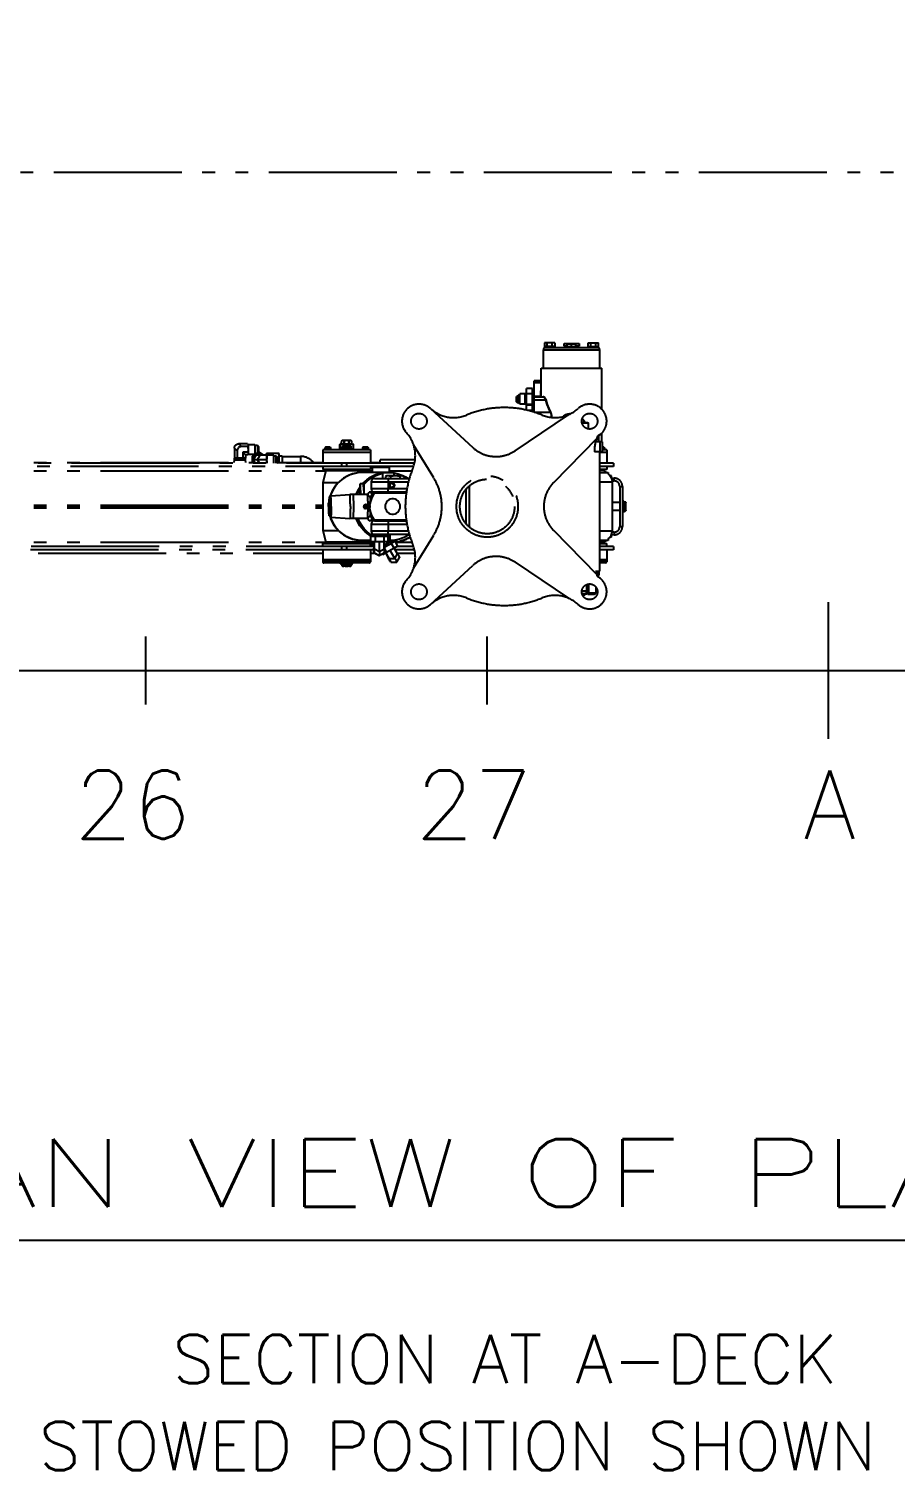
# Model space of a CAD drawing. Extents: x -1361 to 25435, y 363 to 30236.
# Drawn here: x 10763 to 12032, y 16042 to 18155 of the extents above; entities that cross this region are included whole.
import ezdxf
from ezdxf.enums import TextEntityAlignment as Align
from ezdxf.xclip import XClip

# ---------------------------------------------------------------- set-up
doc = ezdxf.new("R2010")
doc.units = 0
doc.header["$LTSCALE"] = 150
doc.header["$XCLIPFRAME"] = 0
doc.linetypes.add('CENTER', pattern=[3, 2.5, -0.25, 0, -0.25])
doc.linetypes.add('PHANTOM', pattern=[2.1, 1.25, -0.2, 0.125, -0.2, 0.125, -0.2])
doc.layers.get('0').update_dxf_attribs({"linetype": 'CONTINUOUS'})
for name, color, linetype in [('S0CO1', 1, 'CONTINUOUS'), ('S0PH1', 1, 'PHANTOM'), ('S0PH5', 4, 'PHANTOM'), ('S0TX2', 2, 'CONTINUOUS'), ('S0TX3', 3, 'CONTINUOUS')]:
    doc.layers.add(name, color=color, linetype=linetype)
doc.styles.add('18', font='romans', dxfattribs={"height": 180})
doc.styles.add('ROMANS', font='romans.shx', dxfattribs={"height": 50})

# ---------------------------------------------------------------- blocks, each defined once
blk = doc.blocks.new('hiab2')
at = {"color": 0, "linetype": 'ByBlock'}
for p, q in [((83.5, 233), (163.5, 233)), ((84, 239.9), (84, 233)), ((99, 239.9), (84, 239.9)), ((99, 234.6), (84, 234.6)), ((87.8, 234.6), (87.8, 239.9)), ((95.3, 234.6), (95.3, 239.9)), ((99, 239.9), (99, 233)), ((112.5, 235.2), (112.5, 239)), ((112.5, 239), (134.5, 239)), ((117, 235.2), (112.5, 235.2)), ((115, 235.2), (115, 233)), ((116, 233), (116, 234.6)), ((116, 234.6), (131, 234.6)), ((117, 234.6), (117, 238.3)), ((117, 238.3), (130, 238.3)), ((118, 238.3), (118, 239)), ((123.5, 234.6), (123.5, 238.3)), ((129, 238.3), (129, 239)), ((130, 234.6), (130, 238.3)), ((134.5, 235.2), (130, 235.2)), ((131, 233), (131, 234.6)), ((132, 235.2), (132, 233)), ((134.5, 239), (134.5, 235.2)), ((148, 233), (148, 239.9)), ((148, 239.9), (163, 239.9)), ((148, 234.6), (163, 234.6)), ((151.8, 234.6), (151.8, 239.9)), ((159.3, 234.6), (159.3, 239.9)), ((163, 233), (163, 239.9)), ((82.2, 202.5), (82.2, 229.7)), ((82.2, 229.7), (164.7, 229.7)), ((164.7, 202.5), (164.7, 229.7)), ((79, 162), (79, 202.5)), ((79, 202.5), (168, 202.5)), ((168, 142.2), (168, 202.5)), ((57.5, 141.1), (57.5, 173)), ((66.5, 173), (57.5, 173)), ((66.5, 138.7), (66.5, 173)), ((68.5, 170.9), (66.5, 170.9)), ((68.5, 138), (68.5, 184.4)), ((79, 184.4), (68.5, 184.4)), ((79, 181.4), (68.5, 181.4)), ((45.7, 163.4), (43, 161.4)), ((43, 153.4), (43, 161.4)), ((45.7, 151.4), (43, 153.4)), ((45.7, 151.4), (45.7, 163.4)), ((47.7, 163.4), (45.7, 163.4)), ((47.7, 151.4), (45.7, 151.4)), ((47.7, 149.9), (47.7, 164.9)), ((55.5, 164.9), (47.7, 164.9)), ((55.5, 149.9), (47.7, 149.9)), ((55.5, 149.9), (55.5, 164.9)), ((57.5, 163.4), (55.5, 163.4)), ((57.5, 151.4), (55.5, 151.4)), ((66.5, 165.2), (57.5, 165.2)), ((66.5, 149.6), (57.5, 149.6)), ((66.5, 148.6), (57.5, 148.6)), ((78.4, 161), (68.5, 161)), ((82.2, 160), (68.5, 160)), ((85.9, 155.9), (68.5, 155.9)), ((78.4, 160), (78.4, 161)), ((79, 161.3), (79, 162)), ((79, 160), (79, 161.3)), ((82.1, 160.5), (81.6, 160)), ((-83.1, 143.4), (-20.9, 86.4)), ((40.8, 81.7), (119.1, 134.4)), ((66.5, 140.8), (58.9, 140.8)), ((68.5, 146.4), (66.5, 146.4)), ((92.8, 137.9), (68.9, 137.9)), ((123.5, 136.7), (123.5, 136.7)), ((-119.9, 109.9), (-122.5, 114.2)), ((138.7, 123.7), (143.5, 123.7)), ((138.8, 123), (146.7, 123)), ((148.2, 122), (138.9, 122)), ((148.2, 113.7), (148.2, 122)), ((166.3, 106), (161.6, 102.9)), ((168, 95), (168, 107.9)), ((-370.3, 85.7), (-370.3, 70.9)), ((-366.2, 81.7), (-370.3, 85.7)), ((-360.2, 87.7), (-364.2, 91.8)), ((-351.1, 91.8), (-364.2, 91.8)), ((-351.1, 87.7), (-360.2, 87.7)), ((-351.1, 91.8), (-350.3, 90.7)), ((-350.3, 90.7), (-350.3, 76.7)), ((-350.3, 90.7), (-340.3, 90.7)), ((-340.3, 90.7), (-340.3, 76.7)), ((-340.3, 89.7), (-336.6, 89.7)), ((-336.6, 89.7), (-336.6, 78.2)), ((-336.6, 89.7), (-335.3, 87.9)), ((-335.3, 87.9), (-335.3, 79.4)), ((-237, 87), (-237.7, 85.8)), ((-237.7, 85.8), (-237.7, 83)), ((-229.4, 85.8), (-237.7, 85.8)), ((-230.1, 87), (-237, 87)), ((-230.1, 87), (-229.4, 85.8)), ((-229.4, 85.8), (-229.4, 83)), ((-216, 83), (-216, 91)), ((-196, 91), (-216, 91)), ((-215.5, 91.5), (-215.5, 83)), ((-215.5, 91.5), (-196.5, 91.5)), ((-212.9, 85.3), (-214.9, 84.2)), ((-212.5, 96.6), (-213.5, 95.4)), ((-213.5, 92.7), (-213.5, 95.4)), ((-213.5, 92.7), (-212.5, 91.5)), ((-212, 88.1), (-212.9, 87.1)), ((-212.9, 85.3), (-212.9, 87.1)), ((-199.5, 96.6), (-212.5, 96.6)), ((-200, 88.1), (-212, 88.1)), ((-209.8, 92.7), (-209.8, 95.4)), ((-209.5, 85.3), (-209.5, 87.1)), ((-202.5, 85.3), (-202.5, 87.1)), ((-202.2, 92.7), (-202.2, 95.4)), ((-200, 88.1), (-199.1, 87.1)), ((-199.5, 96.6), (-198.5, 95.4)), ((-198.5, 92.7), (-199.5, 91.5)), ((-199.1, 85.3), (-199.1, 87.1)), ((-199.1, 85.3), (-197.2, 84.2)), ((-198.5, 92.7), (-198.5, 95.4)), ((-196.5, 91.5), (-196.5, 83)), ((-196, 83), (-196, 91)), ((-182, 87), (-182.7, 85.8)), ((-182.7, 85.8), (-182.7, 83)), ((-174.4, 85.8), (-182.7, 85.8)), ((-175.1, 87), (-182, 87)), ((-175.1, 87), (-174.4, 85.8)), ((-174.4, 85.8), (-174.4, 83)), ((-78.2, 41.8), (-107.9, 90.2)), ((160.3, 99.7), (97, 34.9)), ((168.5, 95), (158.8, 95)), ((163.4, 95), (163.4, 104.1)), ((165, 95), (165, 80)), ((168.5, 95), (168.5, 80)), ((170.9, 87), (168.5, 87)), ((171.6, 85.8), (168.5, 85.8)), ((170.9, 87), (171.6, 85.8)), ((171.6, 85.8), (171.6, 83)), ((-1196.7, 64.5), (-341.6, 64.5)), ((-106.5, 63.5), (-1080.3, 63.5)), ((-370.7, 64.5), (-370.2, 67.9)), ((-354.1, 70.9), (-370.3, 70.9)), ((-370.2, 67.9), (-370.2, 70.9)), ((-354.2, 67.9), (-370.2, 67.9)), ((-366.2, 81.7), (-366.2, 70.9)), ((-358.1, 79.6), (-358.1, 70.9)), ((-354.1, 75.6), (-358.1, 79.6)), ((-351.1, 79.6), (-358.1, 79.6)), ((-354.2, 67.9), (-354.2, 70.9)), ((-353.6, 64.5), (-354.2, 67.9)), ((-354.1, 75.6), (-354.1, 70.9)), ((-351.1, 75.6), (-354.1, 75.6)), ((-351.1, 75.6), (-350.3, 76.7)), ((-350.3, 76.7), (-340.3, 76.7)), ((-334.6, 79.4), (-344.1, 73.9)), ((-344.1, 73.9), (-344.1, 64.5)), ((-342.7, 68.4), (-338.7, 75.4)), ((-339.9, 63.5), (-342.7, 68.4)), ((-323.6, 68.4), (-342.7, 68.4)), ((-340.3, 77.7), (-337.5, 77.7)), ((-312.7, 75.4), (-338.7, 75.4)), ((-336.7, 68.4), (-332.6, 75.4)), ((-333.8, 63.5), (-336.7, 68.4)), ((-335.9, 78.6), (-335.3, 79.4)), ((-327.8, 75.4), (-334.6, 79.4)), ((-323.2, 77.9), (-323.2, 77.8)), ((-304.8, 77.9), (-323.2, 77.9)), ((-323.2, 75.4), (-323.2, 77.8)), ((-322.7, 63.5), (-322.7, 75.4)), ((-312.7, 63.5), (-312.7, 75.4)), ((-312.7, 74.4), (-309.1, 74.4)), ((-309.1, 63.5), (-309.1, 74.4)), ((-309.1, 74.4), (-307.7, 72.6)), ((-308.2, 63.5), (-307.7, 64.1)), ((-307.7, 72.6), (-307.7, 64.1)), ((-305.6, 68.4), (-307.7, 68.4)), ((-307.7, 64.5), (-241, 64.5)), ((-304.7, 77.8), (-304.8, 77.9)), ((-304.7, 64.5), (-304.7, 77.8)), ((-300.2, 73.9), (-304.7, 73.9)), ((-300.2, 73.9), (-300.2, 64.5)), ((-300.2, 73.4), (-273.4, 73.4)), ((-273.4, 73.4), (-273.4, 64.5)), ((-241, 83), (-241, 63.5)), ((-171, 83), (-241, 83)), ((-171, 79), (-241, 79)), ((-214.9, 84.2), (-214.9, 83)), ((-197.2, 84.2), (-214.9, 84.2)), ((-213.7, 63.5), (-213.7, 58.5)), ((-206, 63.5), (-206, 58.5)), ((-197.2, 84.2), (-197.2, 83)), ((-171, 83), (-171, 63.5)), ((-171, 64.5), (-156.7, 64.5)), ((-156.7, 63.5), (-156.7, 68.5)), ((-105.8, 68.5), (-156.7, 68.5)), ((168.5, 80), (157, 80)), ((165, -95), (165, 80)), ((175, 79), (165, 79)), ((185.1, 63.5), (165, 63.5)), ((175, 83), (168.5, 83)), ((175, 83), (175, 63.5)), ((185.1, 63.5), (185.1, 58.5)), ((-1196.7, 52.5), (-236.3, 52.5)), ((-108, 58.5), (-1080.3, 58.5)), ((-241, 58.5), (-241, 54)), ((-171, 54), (-241, 54)), ((-236.3, 52.5), (-241, 35)), ((-175.7, 52.5), (-236.3, 52.5)), ((-226, 52.5), (-226, 54)), ((-200.7, 46.5), (-210.6, 41.3)), ((-189.9, 49.4), (-200.7, 46.5)), ((-189.6, 49.5), (-195.9, 48.1)), ((-182.5, 50), (-189.9, 49.4)), ((-186, 52.5), (-186, 54)), ((-145.3, 50), (-182.5, 50)), ((-175.7, 52.5), (-175, 50)), ((-175.7, 52.5), (-168.5, 52.5)), ((-163.6, 46.5), (-173.5, 41.3)), ((-171, 58.5), (-171, 54)), ((-168.5, 57.7), (-168.5, 50)), ((-168.5, 57.7), (-143.5, 57.7)), ((-164.7, 58.5), (-164.7, 57.7)), ((-152.8, 49.4), (-163.6, 46.5)), ((-154.4, 48.8), (-154.3, 48.8)), ((-154.4, 48.8), (-154.4, 48.8)), ((-153.4, 48.8), (-154.4, 48.8)), ((-154.3, 48.8), (-153.6, 49)), ((-153.4, 48.8), (-153.4, 41)), ((-145.6, 50), (-152.8, 49.4)), ((-148.3, 44.3), (-149.2, 43.9)), ((-149.2, 43.9), (-148.8, 44.1)), ((-149.2, 43.9), (-149.2, 41)), ((-147.2, 45), (-148.9, 44.1)), ((-147.2, 58.5), (-147.2, 57.7)), ((-123.4, 45), (-147.2, 45)), ((-143.5, 57.7), (-143.5, 50)), ((-143.5, 52.5), (-110, 52.5)), ((-141.7, 43.9), (-141.7, 41)), ((-136.3, 45), (-136.3, 49.4)), ((-127.8, 43.9), (-127.8, 41)), ((-123.4, 45), (-121.8, 44.1)), ((-121.5, 43.9), (-121.8, 44.1)), ((-121.5, 43.9), (-121.5, 41)), ((185.1, 58.5), (165, 58.5)), ((175, 54), (165, 54)), ((171, 53), (165, 53)), ((165, 50), (177, 50)), ((168.1, 53), (168.1, 54)), ((171, 53), (174, 50)), ((175, 58.5), (175, 54)), ((177, 50), (177, 47.5)), ((177, 47.5), (179.5, 45.2)), ((179.5, 45.2), (181.4, 42.5)), ((182, 45), (179.7, 45)), ((182, 40.9), (182, 45)), ((-241, 35), (-241, -35)), ((-241, 35), (-218.1, 35)), ((-230.2, 14.7), (-225.7, 25)), ((-225.9, 25), (-229.1, 18.3)), ((-221.7, 31.2), (-225.9, 25)), ((-219.1, 34), (-225.7, 25)), ((-219, 34.1), (-223.3, 28.8)), ((-216.6, 36.7), (-221.7, 31.2)), ((-210.6, 41.3), (-219.1, 34)), ((-191.9, 17.5), (-188.6, 25)), ((-186.6, 27.7), (-188.6, 25)), ((-186.6, 23.5), (-186.3, 23.5)), ((-186.3, 26.1), (-186.5, 26.5)), ((-186.3, 26.5), (-186.5, 26.5)), ((-185.9, 33), (-186.4, 32.5)), ((-185.9, 33), (-185.9, 33)), ((-181.4, 33), (-185.9, 33)), ((-182, 34), (-182.7, 33)), ((-173.5, 41.3), (-182, 34)), ((-180.4, 32.5), (-181.3, 32.5)), ((-181.1, 29.3), (-181.1, 30.2)), ((-180.4, 17.5), (-180.4, 32.5)), ((-170, 36), (-170, 26)), ((-170, 36), (-115.4, 36)), ((-117.4, 26), (-170, 26)), ((-165, 41), (-113.9, 41)), ((-145.2, 36), (-145.2, 26)), ((-136.2, 32), (-137.3, 31.7)), ((-137.3, 30.3), (-136.2, 30)), ((-31, -25.3), (-31, 25.3)), ((-26, -30.4), (-26, 30.4)), ((165, 36), (183, 36)), ((182, 41.5), (186, 41.5)), ((182.8, 37.5), (186, 37.5)), ((183, 36), (183, -36)), ((186, 37.5), (186, 41.5)), ((194, 29.5), (194, -29.5)), ((194, 29.5), (198, 29.5)), ((194, 29.5), (194, 29.5)), ((198, 29.5), (198, -29.5)), ((-1196.7, 2), (-241, 2)), ((-1196.7, 0), (-241, 0)), ((-231.4, 13.5), (-229.4, 15.6)), ((-229.1, 18.3), (-230.2, 14.7)), ((-230.2, 14.7), (-230.2, 14.7)), ((-229.3, 15.6), (-229.4, 15.6)), ((-229.3, 15.6), (-201.4, 17.5)), ((-201.4, 17.5), (-201.4, 17.5)), ((-175.4, 17.5), (-201.4, 17.5)), ((-186.5, 20.5), (-186.3, 20.9)), ((-186.5, 20.5), (-186.3, 20.5)), ((-181.1, 17.7), (-181.1, 17.5)), ((-181, 17.9), (-181, 17.5)), ((-180.5, 2.2), (-179.3, 2.9)), ((-180.3, 0), (-180.3, 0.4)), ((-180.3, 0), (-180.3, -0.4)), ((-176.8, 3), (-176.5, 2.7)), ((-176.5, 2.8), (-175.1, 4)), ((-171.4, 13.5), (-175.4, 17.5)), ((-175.4, 17.5), (-175.4, 17.5)), ((-175.1, 17.2), (-173, 20.8)), ((-171.9, 4), (-175.1, 4)), ((-171.7, 0), (-174.2, 0)), ((-160, 20.8), (-173, 20.8)), ((-171.7, 0), (-171.9, 4)), ((-171.9, -4), (-171.7, 0)), ((-171.1, 7.2), (-171.8, 2.8)), ((-169.5, 16.6), (-171.3, 13.2)), ((-171, 11.1), (-170.8, 11.1)), ((-171, 10.3), (-171, 10.9)), ((-170.2, 20), (-118.5, 20)), ((-167.1, 20), (-169.5, 16.6)), ((-118.3, 21), (-165, 21)), ((-160, 21), (-160, 20)), ((-120, 21), (-120, 20)), ((-118.4, 20.8), (-120, 20.8)), ((194, 6), (183, 6)), ((199.3, 8.8), (198, 8.8)), ((199.3, 8.8), (199.3, 8.8)), ((199.3, 8.1), (199.3, 8.8)), ((200.3, 6.9), (199.3, 8.8)), ((199.3, 6.5), (199.3, 8.1)), ((199.3, 2.9), (199.3, 6.5)), ((199.3, 2.9), (199.3, -1.5)), ((200.3, 6.9), (202.1, 6.9)), ((200.3, 3.5), (202.1, 3.5)), ((203.1, 6), (202.1, 6.9)), ((203.1, 6), (203.1, 5.2)), ((203.1, 2.1), (203.1, 5.2)), ((203.1, -3.9), (203.1, 2.1)), ((-1196.7, -2), (-241, -2)), ((-231.4, -13.5), (-229.4, -15.6)), ((-229, -18.3), (-229.8, -15.2)), ((-229.3, -15.6), (-229.4, -15.6)), ((-229.3, -15.6), (-201.4, -17.5)), ((-223.7, -28.2), (-229, -18.3)), ((-175.4, -17.5), (-201.4, -17.5)), ((-201.4, -17.5), (-201.4, -17.5)), ((-180.5, -2.3), (-179.3, -2.9)), ((-176.5, -2.8), (-175.1, -4)), ((-171.4, -13.5), (-175.4, -17.5)), ((-175.4, -17.5), (-175.4, -17.5)), ((-171.9, -4), (-175.1, -4)), ((-173, -20.8), (-175.1, -17.2)), ((-160, -20.8), (-173, -20.8)), ((-171.1, -7.2), (-171.8, -2.8)), ((-171.1, -12), (-171, -10.9)), ((-171, -10.9), (-171, -10.3)), ((-171, -11.1), (-170.8, -11.1)), ((-118.5, -20), (-170.2, -20)), ((-165, -21), (-118.3, -21)), ((-160, -20), (-160, -21)), ((-120, -20), (-120, -21)), ((-118.4, -20.8), (-120, -20.8)), ((194, -6), (183, -6)), ((199.3, -8.9), (198, -8.9)), ((199.3, -1.5), (199.3, -5.4)), ((199.3, -5.4), (199.3, -7.4)), ((200.3, -6.9), (199.3, -8.9)), ((200.3, -3.5), (202.1, -3.5)), ((200.3, -6.9), (202.1, -6.9)), ((203.1, -6), (202.1, -6.9)), ((203.1, -5.2), (203.1, -3.9)), ((203.1, -5.2), (203.1, -6)), ((-241, -35), (-236.3, -52.5)), ((-241, -35), (-218.1, -35)), ((-216.4, -36.7), (-223.7, -28.2)), ((-207.4, -43.3), (-216.4, -36.7)), ((-165, -41), (-172.8, -41)), ((-170, -26), (-170, -36)), ((-170, -26), (-117.4, -26)), ((-115.4, -36), (-170, -36)), ((-169.3, -41), (-169.3, -44)), ((-113.9, -41), (-165, -41)), ((-147.4, -41), (-147.4, -44)), ((-145.2, -26), (-145.2, -36)), ((-145.1, -41), (-144.5, -41.1)), ((-107.9, -90.2), (-78.2, -41.8)), ((97, -34.9), (160.3, -99.7)), ((183, -36), (165, -36)), ((182, -45), (182, -40.9)), ((186, -41.5), (182, -41.5)), ((186, -37.5), (182.8, -37.5)), ((186, -37.5), (186, -41.5)), ((194, -29.5), (198, -29.5)), ((194, -29.5), (194, -29.5)), ((-1196.7, -52.5), (-236.3, -52.5)), ((-165.5, -58.5), (-1080.3, -58.5)), ((-241, -58.5), (-241, -54)), ((-241, -54), (-171, -54)), ((-175.7, -52.5), (-236.3, -52.5)), ((-226, -54), (-226, -52.5)), ((-213.7, -58.5), (-213.7, -63.5)), ((-197.2, -47.8), (-207.4, -43.3)), ((-206, -58.5), (-206, -63.5)), ((-186.2, -49.9), (-197.2, -47.8)), ((-189.3, -49.5), (-182.5, -50)), ((-182.5, -50), (-186.2, -49.9)), ((-186, -54), (-186, -52.5)), ((-171, -50), (-182.5, -50)), ((-175, -50), (-175.7, -52.5)), ((-175.7, -52.5), (-168.5, -52.5)), ((-171, -44), (-171, -52)), ((-145.6, -44), (-171, -44)), ((-145.6, -52), (-171, -52)), ((-171, -58.5), (-171, -54)), ((-169.3, -43.3), (-170.5, -42.6)), ((-169.3, -42.6), (-170.5, -42.6)), ((-169.2, -43.8), (-170.3, -43.3)), ((-168.5, -52), (-168.5, -57.8)), ((-165.5, -57.8), (-168.5, -57.8)), ((-165.8, -59.8), (-165.5, -59.6)), ((-165.8, -59.8), (-165.5, -59.8)), ((-165.5, -59.8), (-165.5, -52)), ((-165.1, -61.8), (-165.1, -52)), ((-165.1, -61.8), (-157.9, -65.8)), ((-164.1, -44), (-164.1, -52)), ((-157.9, -65.8), (-157.9, -52)), ((-157.9, -65.8), (-151.1, -61.8)), ((-151.4, -44), (-151.4, -52)), ((-151.1, -61.8), (-151.1, -52)), ((-140.5, -54.2), (-151.1, -60.3)), ((-151.1, -61.1), (-147.5, -67.4)), ((-136.5, -61.1), (-147.5, -67.4)), ((-142.4, -42.6), (-147.4, -42.6)), ((-145.6, -44), (-145.6, -52)), ((-145.3, -50), (-145.6, -50)), ((-144.9, -50), (-145.6, -50)), ((-145.1, -50), (-145.6, -50)), ((-145.3, -50), (-145.6, -50)), ((-143.5, -42.6), (-143.5, -50)), ((-142.4, -50), (-142.4, -42.6)), ((-135.5, -51), (-140.5, -54.2)), ((-140.5, -54.2), (-136.5, -61.1)), ((-138.3, -49.7), (-137, -51.9)), ((-137.1, -51.8), (-135.5, -51)), ((-131.5, -57.9), (-136.5, -61.1)), ((-131.4, -69.2), (-136.2, -60.9)), ((-135.5, -51), (-131.5, -57.9)), ((-134.6, -52.5), (-132.1, -52.5)), ((-133.6, -49.1), (-131.9, -53)), ((-108, -58.5), (-132.5, -58.5)), ((-131.8, -53), (-131.9, -53)), ((-131.8, -53), (-131.2, -53.2)), ((-129.3, -52.5), (-110, -52.5)), ((177, -50), (165, -50)), ((171, -53), (165, -53)), ((165, -54), (175, -54)), ((185.1, -58.5), (165, -58.5)), ((168.1, -54), (168.1, -53)), ((174, -50), (171, -53)), ((175, -58.5), (175, -54)), ((177, -47.5), (179.5, -45.2)), ((177, -47.5), (177, -50)), ((179.5, -45.2), (181.4, -42.5)), ((182, -45), (179.7, -45)), ((185.1, -58.5), (185.1, -63.5)), ((-1287.7, -68.5), (-241, -68.5)), ((-166.3, -63.5), (-1080.3, -63.5)), ((-241, -63.5), (-241, -81)), ((-171, -78), (-241, -78)), ((-241, -79), (-171, -79)), ((-171, -81), (-241, -81)), ((-172.5, -82.5), (-239.5, -82.5)), ((-214.9, -83.8), (-214.9, -82.5)), ((-212.9, -84.8), (-214.9, -83.8)), ((-197.2, -83.8), (-214.9, -83.8)), ((-199.1, -84.8), (-197.2, -83.8)), ((-197.2, -83.8), (-197.2, -82.5)), ((-171, -63.5), (-171, -81)), ((-171, -68.5), (-164.7, -68.5)), ((-165.8, -67.8), (-165.4, -67.8)), ((-165.4, -67.8), (-158.2, -71.9)), ((-158.8, -71.9), (-158.2, -71.9)), ((-158.2, -71.9), (-151.4, -67.8)), ((-158.2, -71.9), (-158.2, -71.9)), ((-154.2, -69.5), (-153.5, -70.6)), ((-147.5, -67.4), (-153.5, -70.6)), ((-149.5, -68.5), (-148.3, -68.5)), ((-144.9, -74.5), (-148.6, -68)), ((-143.5, -76.2), (-148.3, -67.9)), ((-145.2, -74.5), (-145.1, -74.2)), ((-145.2, -74.5), (-144.9, -74.5)), ((-143.5, -76.2), (-135.2, -76.2)), ((-135.2, -76.2), (-142.1, -64.3)), ((-141.2, -81.5), (-132.5, -81.5)), ((-135.2, -76.2), (-131.4, -69.2)), ((-106.5, -63.5), (-134.7, -63.5)), ((-132.5, -81.5), (-128.6, -74.5)), ((-132.5, -81.5), (-132.5, -81.5)), ((-131.8, -68.5), (-105.8, -68.5)), ((40.8, -81.7), (119.1, -134.4)), ((185.1, -63.5), (165, -63.5)), ((175, -78), (165, -78)), ((165, -79), (175, -79)), ((175, -81), (165, -81)), ((173.5, -82.5), (165, -82.5)), ((175, -63.5), (175, -81)), ((-212.9, -84.8), (-212.9, -86.6)), ((-212, -87.6), (-212.9, -86.6)), ((-200, -87.6), (-212, -87.6)), ((-209.5, -84.8), (-209.5, -86.6)), ((-202.5, -84.8), (-202.5, -86.6)), ((-200, -87.6), (-199.1, -86.6)), ((-199.1, -84.8), (-199.1, -86.6)), ((-83.1, -143.4), (-20.9, -86.4)), ((158.7, -95), (165, -95)), ((159.3, -97), (163.5, -97)), ((161.5, -102), (161.2, -102)), ((163.5, -100), (161.6, -100)), ((163.5, -95), (163.5, -100)), ((-122.5, -114.2), (-119.9, -109.9)), ((148.4, -124), (138.6, -124)), ((146, -124), (146, -114.3)), ((147.9, -126.5), (159.1, -126.5)), ((148.4, -124), (148.4, -113.7)), ((148.6, -126.5), (148.6, -113.7)), ((159.1, -118.1), (159.1, -126.5)), ((137.7, -146.8), (133.1, -143.4)), ((157.6, -128), (138.9, -128)), ((142.9, -130), (139.7, -130)), ((142.9, -128), (142.9, -130)), ((147.2, -128), (147.2, -128.5)), ((147.2, -128.5), (157, -128.5)), ((157, -128), (157, -128.5))]:
    blk.add_line(p, q, dxfattribs=at)
for points in [[(78.4, 161), (78.6, 167.9), (79, 171.5)], [(79, 161.3), (78.9, 161.1), (78.7, 161), (78.4, 161)], [(86.4, 156.1), (86.1, 156.9), (85.8, 157.7), (85.4, 158.5), (84.8, 159.3), (84.2, 159.9), (83.5, 160.4), (82.8, 160.6), (82.1, 160.5)], [(85.9, 155.9), (85.6, 156.6), (85.3, 157.4), (84.8, 158.1), (84.3, 158.8), (83.7, 159.3), (83, 159.8), (82.3, 160), (82.2, 160)], [(86.4, 156.1), (86.3, 156), (86.1, 155.9), (85.9, 155.9)], [(92.8, 137.9), (90.3, 143.4), (88, 149.4), (85.9, 155.9)], [(93.2, 138.2), (90.8, 143.7), (88.5, 149.7), (86.4, 156.1)], [(93.2, 138.2), (93.1, 138.1), (92.9, 138), (92.8, 137.9)], [(93.7, 130.7), (93.8, 131.1), (94, 132.4), (94, 133.7), (93.9, 134.7), (93.6, 135.7), (93.4, 136.5), (93.1, 137.3), (92.8, 137.9)], [(94.1, 130.7), (94.2, 131), (94.4, 132.4), (94.4, 133.7), (94.3, 134.8), (94, 135.8), (93.8, 136.7), (93.5, 137.5), (93.2, 138.2)], [(111, 131.7), (112.2, 132.8), (115.2, 134.6), (118.1, 135.8), (120.8, 136.5), (123.5, 136.7)], [(139.2, 128.8), (140.7, 127.3), (143.5, 123.7)], [(143.5, 123.7), (143.8, 123.4), (144.1, 123.2), (144.4, 123.1), (144.8, 123), (145.3, 123)], [(146.7, 123), (147.1, 123), (147.4, 122.9), (147.7, 122.7), (148, 122.5), (148.2, 122.3), (148.2, 122)], [(-370.3, 85.7), (-370.2, 86.9), (-369.9, 87.9), (-369.5, 88.9), (-368.9, 89.7), (-368.2, 90.4), (-367.4, 91), (-366.4, 91.4), (-365.4, 91.7), (-364.2, 91.8)], [(-360.2, 87.7), (-361.3, 87.6), (-362.4, 87.4), (-363.3, 86.9), (-364.2, 86.4), (-364.9, 85.7), (-365.4, 84.8), (-365.9, 83.9), (-366.1, 82.8), (-366.2, 81.7)], [(-351.1, 91.8), (-350.7, 91.2), (-350.5, 90.7), (-350.3, 90.2), (-350.3, 89.7)], [(-350.3, 89.7), (-350.3, 89.4), (-350.4, 89), (-350.6, 88.6), (-350.8, 88.2), (-351.1, 87.7)], [(-351.1, 87.7), (-350.7, 86.7), (-350.5, 85.6), (-350.3, 84.7), (-350.3, 83.7)], [(-211.6, 96.6), (-212, 96.6), (-212.3, 96.4), (-212.7, 96.2), (-213.1, 95.8), (-213.5, 95.4)], [(-211.6, 91.5), (-212, 91.5), (-212.3, 91.7), (-212.7, 91.9), (-213.1, 92.3), (-213.5, 92.7)], [(-211.2, 88.1), (-211.5, 88.1), (-211.9, 88), (-212.2, 87.8), (-212.5, 87.5), (-212.9, 87.1)], [(-209.5, 85.3), (-209.9, 85.5), (-210.3, 85.6), (-210.8, 85.7), (-211.2, 85.8), (-211.6, 85.7), (-212, 85.6), (-212.5, 85.5), (-212.9, 85.3)], [(-209.8, 95.4), (-210.2, 95.8), (-210.6, 96.2), (-210.9, 96.4), (-211.3, 96.6), (-211.6, 96.6)], [(-209.8, 92.7), (-210.2, 92.3), (-210.6, 91.9), (-210.9, 91.7), (-211.3, 91.5), (-211.6, 91.5)], [(-209.5, 87.1), (-209.8, 87.5), (-210.2, 87.8), (-210.5, 88), (-210.9, 88.1), (-211.2, 88.1)], [(-206, 96.6), (-206.7, 96.6), (-207.4, 96.4), (-208.1, 96.2), (-208.9, 95.8), (-209.8, 95.4)], [(-206, 91.5), (-206.7, 91.5), (-207.4, 91.7), (-208.1, 91.9), (-208.9, 92.3), (-209.8, 92.7)], [(-206, 88.1), (-206.7, 88.1), (-207.3, 88), (-208, 87.8), (-208.7, 87.5), (-209.5, 87.1)], [(-206, 85.8), (-206.7, 85.7), (-207.4, 85.7), (-208.1, 85.6), (-208.8, 85.4), (-209.5, 85.3)], [(-202.2, 95.4), (-203.1, 95.8), (-203.9, 96.2), (-204.6, 96.4), (-205.3, 96.6), (-206, 96.6)], [(-202.2, 92.7), (-203.1, 92.3), (-203.9, 91.9), (-204.6, 91.7), (-205.3, 91.5), (-206, 91.5)], [(-202.5, 87.1), (-203.3, 87.5), (-204, 87.8), (-204.7, 88), (-205.3, 88.1), (-206, 88.1)], [(-202.5, 85.3), (-203.3, 85.4), (-203.9, 85.6), (-204.6, 85.7), (-205.3, 85.7), (-206, 85.8)], [(-200.8, 88.1), (-201.1, 88.1), (-201.5, 88), (-201.8, 87.8), (-202.2, 87.5), (-202.5, 87.1)], [(-199.1, 85.3), (-199.5, 85.5), (-200, 85.6), (-200.4, 85.7), (-200.8, 85.8), (-201.2, 85.7), (-201.7, 85.6), (-202.1, 85.5), (-202.5, 85.3)], [(-200.4, 96.6), (-200.7, 96.6), (-201.1, 96.4), (-201.4, 96.2), (-201.8, 95.8), (-202.2, 95.4)], [(-200.4, 91.5), (-200.7, 91.5), (-201.1, 91.7), (-201.4, 91.9), (-201.8, 92.3), (-202.2, 92.7)], [(-199.1, 87.1), (-199.5, 87.5), (-199.8, 87.8), (-200.1, 88), (-200.5, 88.1), (-200.8, 88.1)], [(-198.5, 95.4), (-198.9, 95.8), (-199.3, 96.2), (-199.7, 96.4), (-200, 96.6), (-200.4, 96.6)], [(-198.5, 92.7), (-198.9, 92.3), (-199.3, 91.9), (-199.7, 91.7), (-200, 91.5), (-200.4, 91.5)], [(-350.3, 83.7), (-350.3, 82.9), (-350.4, 82.1), (-350.6, 81.3), (-350.8, 80.5), (-351.1, 79.6)], [(-351.1, 79.6), (-350.7, 79.1), (-350.5, 78.6), (-350.3, 78.1), (-350.3, 77.6)], [(-350.4, 76.8), (-350.6, 76.4), (-350.8, 76), (-351.1, 75.6)], [(-350.3, 77.6), (-350.3, 77.2), (-350.4, 76.8)], [(-323.6, 75.4), (-323.2, 74.5), (-322.9, 73.6), (-322.8, 72.7), (-322.7, 71.9)], [(-322.7, 71.9), (-322.8, 71.2), (-322.9, 70.5), (-323, 69.8), (-323.3, 69.1), (-323.6, 68.4)], [(-323.6, 68.4), (-323.2, 67.5), (-322.9, 66.6), (-322.8, 65.7), (-322.7, 64.9)], [(-323, 75.4), (-322.9, 75.7), (-322.7, 76.8), (-322.4, 77.9)], [(-322.7, 64.9), (-322.8, 64.2), (-322.9, 63.5), (-322.9, 63.5)], [(-305.6, 68.4), (-305.3, 69.5), (-305, 70.5), (-304.9, 71.6), (-304.8, 72.6), (-304.8, 73.7), (-304.9, 74.7), (-305, 75.7), (-305.3, 76.8), (-305.6, 77.9)], [(-304.8, 64.5), (-304.9, 65.2), (-305, 66.2), (-305.3, 67.3), (-305.6, 68.4)], [(-208.4, 42.7), (-214, 38.8), (-219, 34.1)], [(-197.3, 47.8), (-204.3, 45), (-210.7, 41.3), (-216.6, 36.7)], [(-195.9, 48.1), (-202.4, 45.9), (-208.4, 42.7)], [(-182.6, 50), (-190.1, 49.4), (-197.3, 47.8)], [(-182.5, 33), (-181.7, 34), (-176.2, 39.1), (-170, 43.3), (-163.3, 46.5), (-156.2, 48.7), (-148.8, 49.9), (-145.1, 50)], [(-180.4, 32.5), (-175.9, 37.1), (-170.9, 41.1), (-165.4, 44.4), (-159.5, 47), (-153.4, 48.8)], [(-153.6, 49), (-152.3, 49.3), (-150.5, 49.6), (-148.2, 49.8), (-145.6, 50), (-144.3, 50)], [(-141.7, 43.9), (-142.5, 44.3), (-143.4, 44.6), (-144.2, 44.8), (-145, 44.9), (-145.8, 44.9), (-146.6, 44.8), (-147.5, 44.6), (-148.3, 44.3)], [(-144.3, 50), (-142.7, 50), (-139.5, 49.8), (-136.3, 49.4)], [(-127.8, 43.9), (-129.4, 44.3), (-131, 44.6), (-132.5, 44.8), (-134, 44.9), (-135.5, 44.9), (-137, 44.8), (-138.5, 44.6), (-140.1, 44.3), (-141.7, 43.9)], [(-136.3, 49.4), (-130.6, 48.1), (-125.1, 46.1)], [(-121.8, 44.1), (-122.2, 44.3), (-122.9, 44.6), (-123.6, 44.8), (-124.3, 44.9), (-125, 44.9), (-125.7, 44.8), (-126.4, 44.6), (-127.1, 44.3), (-127.8, 43.9)], [(-125.1, 46.1), (-119.8, 43.5), (-115.8, 41)], [(181.4, 42.5), (182.6, 39.4), (183, 36)], [(-223.3, 28.8), (-226.8, 23), (-229.5, 16.7), (-230, 14.9)], [(-191.7, 17.5), (-190.1, 21.7), (-186.8, 27.3)], [(-191.1, 17.5), (-191.1, 17.6), (-189.1, 22.1), (-186.8, 26.2)], [(-186.4, 32.5), (-186.5, 32.5), (-186.5, 32.3), (-186.6, 31.9), (-186.6, 31.3), (-186.7, 30.5), (-186.7, 29.6), (-186.8, 28.6), (-186.8, 27.4), (-186.8, 26.2), (-186.9, 24.8), (-186.9, 23.5)], [(-186.7, 17.5), (-186.8, 18.4), (-186.8, 19.6), (-186.8, 20.8), (-186.9, 22.2), (-186.9, 23.5)], [(-186.6, 23.5), (-186.6, 24.1), (-186.6, 24.7), (-186.6, 25.2), (-186.5, 25.7), (-186.5, 26.2), (-186.5, 26.5)], [(-186.6, 23.5), (-186.4, 23.9), (-186.3, 24.2)], [(-186.5, 20.5), (-186.5, 20.8), (-186.5, 21.3), (-186.6, 21.8), (-186.6, 22.3), (-186.6, 22.9), (-186.6, 23.5)], [(-186.3, 22.8), (-186.4, 23.1), (-186.6, 23.5)], [(-186.5, 26.5), (-186.5, 26.8), (-186.5, 26.9), (-186.4, 27), (-186.4, 27)], [(-186, 23.5), (-186, 24.8), (-186, 26.2), (-186, 27.4), (-186.1, 28.6), (-186.1, 29.6), (-186.2, 30.5), (-186.2, 31.3), (-186.3, 31.9), (-186.3, 32.3), (-186.4, 32.5), (-186.4, 32.5)], [(-186.4, 27), (-186.4, 26.9), (-186.4, 26.8), (-186.3, 26.5)], [(-186.3, 26.5), (-186.3, 26.2), (-186.3, 25.7), (-186.3, 25.2), (-186.3, 24.7), (-186.3, 24.1), (-186.3, 23.5)], [(-186.3, 23.5), (-186.3, 22.9), (-186.3, 22.3), (-186.3, 21.8), (-186.3, 21.3), (-186.3, 20.8), (-186.3, 20.5)], [(-186, 23.5), (-186, 22.2), (-186, 20.8), (-186, 19.6), (-186.1, 18.4), (-186.1, 17.5)], [(-185.5, 23.5), (-185.5, 24.9), (-185.5, 26.3), (-185.5, 27.6), (-185.5, 28.9), (-185.6, 30), (-185.6, 30.9), (-185.7, 31.7), (-185.8, 32.3), (-185.8, 32.8), (-185.9, 33), (-185.9, 33)], [(-185.5, 23.5), (-185.5, 22.1), (-185.5, 20.7), (-185.5, 19.4), (-185.5, 18.1), (-185.6, 17.5)], [(-181.1, 30.2), (-181.1, 31), (-181.2, 31.7), (-181.3, 32.3), (-181.3, 32.7), (-181.4, 32.9), (-181.4, 33)], [(-181, 29.1), (-181.1, 29.9), (-181.1, 30.5), (-181.1, 30.8)], [(-181, 23.5), (-181, 24.7), (-181, 26), (-181, 27.1), (-181, 28.2), (-181.1, 29.3)], [(-181, 23.5), (-181, 22.3), (-181, 21), (-181, 19.9), (-181, 18.8), (-181.1, 17.7)], [(-180.9, 23.5), (-180.9, 24.7), (-180.9, 25.9), (-180.9, 27.1), (-181, 28.1), (-181, 29.1)], [(-180.9, 23.5), (-180.9, 22.3), (-180.9, 21.1), (-180.9, 19.9), (-181, 18.9), (-181, 17.9)], [(-144.3, 41), (-144.6, 40.8), (-144.9, 40), (-145, 38.9), (-145.2, 37.5), (-145.2, 36)], [(-144.3, 21), (-144.6, 21.2), (-144.9, 22), (-145, 23.1), (-145.2, 24.5), (-145.2, 26)], [(-231.9, 7.2), (-232.4, 3.7), (-232.4, -3.7), (-231.9, -7.2)], [(-231.9, 6.1), (-232.3, 3.4), (-232.3, -3.4), (-231.9, -6.1)], [(-231.9, -4.8), (-232.3, 3.7), (-231.9, 5.5)], [(-231.4, 13.5), (-231.4, 13.5), (-231.5, 13.1), (-231.6, 12.4), (-231.7, 11.3), (-231.8, 9.9), (-231.9, 8.3), (-231.9, 6.4), (-232, 4.4), (-232, 2.2), (-232, 0)], [(-231.4, -13.5), (-231.4, -13.5), (-231.5, -13.1), (-231.6, -12.4), (-231.7, -11.3), (-231.8, -9.9), (-231.9, -8.3), (-231.9, -6.4), (-232, -4.4), (-232, -2.2), (-232, 0)], [(-230.7, 0), (-230.7, 2.2), (-230.7, 4.4), (-230.8, 6.4), (-230.8, 8.3), (-230.9, 9.9), (-231, 11.3), (-231.1, 12.4), (-231.2, 13.1), (-231.3, 13.5), (-231.4, 13.5)], [(-230.7, 0), (-230.7, -2.2), (-230.7, -4.4), (-230.8, -6.4), (-230.8, -8.3), (-230.9, -9.9), (-231, -11.3), (-231.1, -12.4), (-231.2, -13.1), (-231.3, -13.5), (-231.4, -13.5)], [(-228.6, 0), (-228.6, 2.6), (-228.6, 5.1), (-228.7, 7.4), (-228.8, 9.6), (-228.8, 11.5), (-228.9, 13.1), (-229, 14.3), (-229.2, 15.2), (-229.3, 15.6), (-229.3, 15.6)], [(-228.6, 0), (-228.6, -2.6), (-228.6, -5.1), (-228.7, -7.4), (-228.8, -9.6), (-228.8, -11.5), (-228.9, -13.1), (-229, -14.3), (-229.2, -15.2), (-229.3, -15.6), (-229.3, -15.6)], [(-200.5, 0), (-200.5, 2.5), (-200.6, 4.9), (-200.6, 7.3), (-200.7, 9.5), (-200.7, 11.5), (-200.8, 13.2), (-200.9, 14.7), (-201, 15.9), (-201.1, 16.8), (-201.3, 17.3), (-201.4, 17.5)], [(-200.5, 0), (-200.5, -2.5), (-200.6, -4.9), (-200.6, -7.3), (-200.7, -9.5), (-200.7, -11.5), (-200.8, -13.2), (-200.9, -14.7), (-201, -15.9), (-201.1, -16.8), (-201.3, -17.3), (-201.4, -17.5)], [(-195.5, 0), (-195.5, 2.5), (-195.6, 4.9), (-195.6, 7.3), (-195.7, 9.5), (-195.7, 11.5), (-195.8, 13.2), (-195.9, 14.7), (-196, 15.9), (-196.1, 16.8), (-196.3, 17.3), (-196.4, 17.5)], [(-196.4, -17.5), (-196.3, -17.3), (-196.1, -16.8), (-196, -15.9), (-195.9, -14.7), (-195.8, -13.2), (-195.7, -11.5), (-195.7, -9.5), (-195.6, -7.3), (-195.6, -4.9), (-195.5, -2.5), (-195.5, 0)], [(-186.4, 20), (-186.4, 20), (-186.5, 20.1), (-186.5, 20.2), (-186.5, 20.5)], [(-186.3, 20.5), (-186.4, 20.2), (-186.4, 20.1), (-186.4, 20)], [(-180.5, 2.2), (-180.5, 2.2), (-180.5, 2.1), (-180.5, 1.9), (-180.5, 1.7), (-180.5, 1.4), (-180.5, 1.1), (-180.6, 0.8), (-180.6, 0.4), (-180.6, 0)], [(-180.5, -2.3), (-180.5, -2.2), (-180.5, -2.1), (-180.5, -1.9), (-180.5, -1.7), (-180.5, -1.4), (-180.5, -1.1), (-180.6, -0.8), (-180.6, -0.4), (-180.6, 0)], [(-180.3, 0.4), (-180.4, 0.8), (-180.4, 1.1), (-180.4, 1.4), (-180.4, 1.7), (-180.4, 1.9), (-180.4, 2.1), (-180.4, 2.2), (-180.5, 2.2), (-180.5, 2.2)], [(-180.5, 0), (-180.5, 0.2), (-180.5, 0.4), (-180.5, 0.6), (-180.5, 0.7), (-180.5, 0.8), (-180.5, 0.9), (-180.5, 0.9), (-180.5, 0.9)], [(-180.5, 0.9), (-180.4, 0.9), (-180.4, 0.9), (-180.4, 0.8), (-180.4, 0.7), (-180.4, 0.6)], [(-180.5, 0), (-180.5, 0), (-180.5, 0.1), (-180.5, 0.1), (-180.5, 0.1), (-180.4, 0.2), (-180.4, 0.2), (-180.4, 0.3), (-180.4, 0.3), (-180.4, 0.4), (-180.4, 0.4)], [(-180.4, -0.4), (-180.4, -0.4), (-180.4, -0.3), (-180.4, -0.2), (-180.4, -0.1), (-180.5, -0.1), (-180.5, 0), (-180.5, 0)], [(-180.5, -0.9), (-180.5, -0.9), (-180.5, -0.9), (-180.5, -0.8), (-180.5, -0.7), (-180.5, -0.6), (-180.5, -0.4), (-180.5, -0.2), (-180.5, 0)], [(-180.4, 0.6), (-180.4, 0.4), (-180.4, 0.2), (-180.4, 0)], [(-180.4, 0), (-180.4, -0.2), (-180.4, -0.4)], [(-179.3, 2.9), (-179.2, 2.9), (-178.9, 3.1), (-178.5, 3.2), (-178.1, 3.2), (-177.7, 3.2), (-177.2, 3.1), (-176.8, 3)], [(-179.1, 0), (-179.1, 0.5), (-179.1, 0.9), (-179.1, 1.4), (-179.1, 1.8), (-179.2, 2.1), (-179.2, 2.4), (-179.2, 2.7), (-179.2, 2.8), (-179.2, 2.9), (-179.3, 2.9)], [(-179.1, 0), (-179.1, -0.5), (-179.1, -0.9), (-179.1, -1.4), (-179.1, -1.8), (-179.2, -2.1), (-179.2, -2.4), (-179.2, -2.7), (-179.2, -2.8), (-179.2, -2.9), (-179.3, -2.9)], [(-176.3, 0), (-176.3, 0.5), (-176.3, 0.9), (-176.3, 1.3), (-176.4, 1.7), (-176.4, 2), (-176.4, 2.3), (-176.4, 2.5), (-176.4, 2.7), (-176.4, 2.7), (-176.5, 2.7)], [(-176.3, 0), (-176.3, -0.5), (-176.3, -0.9), (-176.3, -1.3), (-176.4, -1.7), (-176.4, -2), (-176.4, -2.3), (-176.4, -2.5), (-176.4, -2.7), (-176.4, -2.7), (-176.5, -2.7)], [(-174.6, 4), (-174.6, 6.4), (-174.7, 8.8), (-174.7, 10.9), (-174.8, 12.8), (-174.9, 14.5), (-175, 15.8), (-175.2, 16.7), (-175.3, 17.3), (-175.4, 17.5)], [(-174.3, 4), (-174.5, 3.6), (-174.7, 3.1), (-174.8, 2.8), (-174.9, 2.4), (-174.9, 2), (-174.9, 1.6), (-174.8, 1.2), (-174.6, 0.9), (-174.4, 0.4), (-174.2, 0)], [(-174.2, 0), (-174.4, -0.4), (-174.6, -0.9), (-174.8, -1.2), (-174.9, -1.6), (-174.9, -2), (-174.9, -2.4), (-174.8, -2.8), (-174.7, -3.1), (-174.5, -3.6), (-174.3, -4)], [(-170.2, 20), (-170.8, 20.1), (-171.5, 20.2), (-172.2, 20.5), (-173, 20.8)], [(-170.8, 11.1), (-171.5, 8.5), (-172.1, 5.7), (-172.3, 4)], [(-171, 10.9), (-171.1, 12), (-171.2, 12.8), (-171.3, 13.3), (-171.4, 13.5)], [(-165, 20), (-167.6, 16.1), (-169.7, 11.8), (-171.1, 7.2)], [(-127.4, 0), (-127.7, 2.3), (-128.4, 4.5), (-129.6, 6.5), (-131.1, 8.3), (-133, 9.6), (-135.1, 10.6), (-137.4, 11.1), (-139.7, 11.1), (-142, 10.6), (-144.1, 9.6), (-146, 8.3), (-147.6, 6.5), (-148.7, 4.5), (-149.4, 2.3), (-149.7, 0)], [(-149.7, 0), (-149.4, -2.3), (-148.7, -4.5), (-147.6, -6.5), (-146, -8.3), (-144.1, -9.6), (-142, -10.6), (-139.7, -11.1), (-137.4, -11.1), (-135.1, -10.6), (-133, -9.6), (-131.1, -8.3), (-129.6, -6.5), (-128.4, -4.5), (-127.7, -2.3), (-127.4, 0)], [(200.3, 3.5), (200.5, 4), (200.7, 4.5), (200.7, 5), (200.7, 5.4), (200.7, 5.9), (200.5, 6.4), (200.3, 6.9)], [(200.8, 0), (200.7, 0.9), (200.6, 1.7), (200.5, 2.6), (200.3, 3.5)], [(200.3, -3.5), (200.5, -2.6), (200.6, -1.7), (200.7, -0.9), (200.8, 0)], [(203.1, 5.2), (203.1, 5.5), (203, 5.9), (202.8, 6.2), (202.5, 6.5), (202.1, 6.9)], [(202.1, 3.5), (202.6, 3.9), (202.9, 4.4), (203.1, 4.8), (203.1, 5.2)], [(203.1, 0), (203.1, 0.7), (203, 1.3), (202.8, 2), (202.5, 2.7), (202.1, 3.5)], [(202.1, -3.5), (202.6, -2.5), (202.9, -1.6), (203.1, -0.8), (203.1, 0)], [(-230.2, -14.8), (-229.1, -18.3), (-225.9, -25)], [(-230, -14.9), (-229.5, -16.7), (-226.8, -23), (-223.3, -28.8), (-219, -34.1), (-214, -38.8), (-208.4, -42.7), (-202.4, -45.9), (-195.9, -48.1), (-189.3, -49.5)], [(-170.3, -43.3), (-179.3, -36.7), (-186.6, -28.2), (-191.8, -18.3), (-192, -17.5)], [(-169.3, -43.7), (-170, -43.3), (-176.2, -39.1), (-181.7, -34), (-186.3, -28.2), (-190.1, -21.7), (-191.7, -17.5)], [(-171, -41), (-175.8, -37.2), (-180.1, -32.8), (-183.9, -27.9), (-187, -22.6), (-189.2, -17.5)], [(-180.3, -0.4), (-180.4, -0.8), (-180.4, -1.1), (-180.4, -1.4), (-180.4, -1.7), (-180.4, -1.9), (-180.4, -2.1), (-180.4, -2.2), (-180.5, -2.3), (-180.5, -2.3)], [(-180.4, -0.4), (-180.4, -0.6), (-180.4, -0.7), (-180.4, -0.8), (-180.4, -0.9), (-180.4, -0.9), (-180.5, -0.9)], [(-176.5, -2.7), (-176.5, -2.8), (-176.8, -2.9), (-177.1, -3.1), (-177.4, -3.2), (-177.9, -3.2), (-178.3, -3.2), (-178.7, -3.1), (-179.2, -3), (-179.3, -2.9)], [(-175.4, -17.5), (-175.3, -17.3), (-175.2, -16.7), (-175, -15.8), (-174.9, -14.5), (-174.8, -12.8), (-174.7, -10.9), (-174.7, -8.8), (-174.6, -6.4), (-174.6, -4)], [(-173, -20.8), (-172, -20.4), (-171, -20.1), (-170.2, -20)], [(-172.3, -4), (-172.1, -5.7), (-171.5, -8.5), (-170.8, -11.1)], [(-171.4, -13.5), (-171.3, -13.3), (-171.2, -12.8), (-171.1, -12)], [(-171.3, -13.2), (-169.5, -16.6), (-167.1, -20)], [(-165, -20), (-167.6, -16.1), (-169.7, -11.8), (-171.1, -7.2)], [(-144.3, -21), (-144.6, -21.2), (-144.9, -22), (-145, -23.1), (-145.2, -24.5), (-145.2, -26)], [(199.3, -7.4), (199.3, -8.6), (199.3, -8.8), (199.3, -8.9)], [(200.3, -6.9), (200.5, -6.4), (200.7, -5.9), (200.7, -5.4), (200.7, -5), (200.7, -4.5), (200.5, -4), (200.3, -3.5)], [(203.1, -5.2), (203.1, -4.9), (203, -4.5), (202.8, -4.2), (202.5, -3.8), (202.1, -3.5)], [(202.1, -6.9), (202.6, -6.5), (202.9, -6), (203.1, -5.6), (203.1, -5.2)], [(-225.9, -25), (-221.7, -31.2), (-216.6, -36.7), (-210.7, -41.3)], [(-210.7, -41.3), (-204.3, -45), (-197.3, -47.8), (-190.1, -49.4), (-187.3, -49.6)], [(-170.5, -42.6), (-171.1, -42.2), (-171.6, -41.9), (-172, -41.6), (-172.4, -41.4), (-172.6, -41.2), (-172.8, -41), (-172.8, -41)], [(-144.3, -41), (-144.6, -40.8), (-144.9, -40), (-145, -38.9), (-145.2, -37.5), (-145.2, -36)], [(-144.5, -41.1), (-144, -41.5), (-143.6, -42), (-143.5, -42.6)], [(-144, -41), (-143.5, -41.1), (-143.1, -41.3), (-142.7, -41.7), (-142.5, -42.1), (-142.4, -42.6)], [(-113.9, -40.9), (-115.4, -42.1), (-121.7, -45.5), (-128.3, -48), (-135.3, -49.5), (-142.4, -50)], [(181.4, -42.5), (182.6, -39.4), (183, -36)], [(-165.9, -66.3), (-166.1, -65.7), (-166.3, -64.4), (-166.3, -63.2), (-166.1, -61.9), (-165.9, -61.3)], [(-165.9, -63.8), (-165.9, -63), (-165.9, -62.2), (-165.9, -61.4), (-165.8, -60.6), (-165.8, -59.8)], [(-165.4, -67.8), (-165.3, -67.7), (-165.3, -67.5), (-165.2, -67), (-165.2, -66.5), (-165.2, -65.8), (-165.1, -65), (-165.1, -64), (-165.1, -63), (-165.1, -61.8)], [(-151.1, -61.8), (-151.1, -63), (-151.1, -64), (-151.2, -65), (-151.2, -65.8), (-151.2, -66.5), (-151.3, -67), (-151.3, -67.5), (-151.4, -67.7), (-151.4, -67.8)], [(-139.2, -49.8), (-139.4, -49.9), (-140.2, -50.4), (-141.2, -51), (-142.4, -51.7), (-143.7, -52.5), (-145.2, -53.4), (-146.7, -54.3), (-148.3, -55.2), (-149.8, -56.1), (-151.1, -56.8)], [(-151.1, -56.8), (-150, -56.1), (-148.8, -55.4), (-147.5, -54.7), (-146.3, -54), (-145.1, -53.3), (-144, -52.7), (-142.9, -52), (-142, -51.5), (-141.2, -51), (-140.5, -50.5), (-139.9, -50.2), (-139.6, -49.9), (-139.4, -49.8), (-139.4, -49.8)], [(-137, -51.9), (-137.1, -51.9), (-137.4, -52.2), (-137.9, -52.5), (-138.7, -53), (-139.7, -53.6), (-140.9, -54.3), (-142.2, -55.1), (-143.7, -56), (-145.2, -56.9), (-146.8, -57.8), (-148.3, -58.7), (-149.8, -59.5), (-151.1, -60.3)], [(-142.4, -50), (-143.9, -50), (-144.9, -50)], [(-121.3, -48.5), (-122.8, -49.2), (-124.2, -49.8), (-125.7, -50.4), (-127, -51), (-128.2, -51.5), (-129.3, -52), (-130.2, -52.4), (-130.9, -52.6), (-131.5, -52.8), (-131.8, -52.9), (-131.8, -53)], [(-121.1, -48.9), (-122.5, -49.6), (-123.9, -50.2), (-125.3, -50.8), (-126.6, -51.3), (-127.7, -51.8), (-128.8, -52.3), (-129.6, -52.6), (-130.3, -52.9), (-130.8, -53.1), (-131.1, -53.2), (-131.2, -53.2)], [(-121.3, -48.5), (-119.8, -47.8), (-118.3, -47.2), (-117, -46.6), (-115.7, -46), (-114.6, -45.5), (-113.6, -45), (-112.8, -44.6), (-112.7, -44.5)], [(-121.1, -48.9), (-119.7, -48.3), (-118.3, -47.7), (-117, -47.1), (-115.8, -46.5), (-114.7, -46), (-113.8, -45.6), (-113, -45.3), (-112.5, -45)], [(-165.8, -67.8), (-165.8, -66.8), (-165.9, -65.8), (-165.9, -64.8), (-165.9, -63.8)], [(-162.4, -69.9), (-163, -69.5), (-163.7, -69.1), (-164.4, -68.7), (-165.1, -68.3), (-165.8, -67.8)], [(-161.3, -70.5), (-161.9, -70.3), (-163, -69.8), (-164.1, -69), (-164.3, -68.8)], [(-158.8, -71.9), (-159.8, -71.3), (-160.7, -70.8), (-161.5, -70.4), (-162.4, -69.9)], [(-157.9, -65.8), (-157.9, -67), (-157.9, -68.1), (-158, -69), (-158, -69.8), (-158, -70.5), (-158.1, -71.1), (-158.1, -71.5), (-158.2, -71.8), (-158.2, -71.9)], [(-143.3, -78), (-143.6, -77.3), (-144, -76.6), (-144.4, -75.9), (-144.8, -75.2), (-145.2, -74.5)], [(-142.2, -79.8), (-142.5, -79.5), (-143.4, -78.5), (-144, -77.4), (-144.5, -76.2), (-144.5, -75.7)], [(-140.8, -81.5), (-140.7, -81.4), (-140.8, -81.2), (-141, -80.8), (-141.2, -80.3), (-141.6, -79.7), (-141.9, -79), (-142.4, -78.2), (-142.9, -77.3), (-143.5, -76.2)], [(-141.2, -81.5), (-141.7, -80.6), (-142.3, -79.7), (-142.8, -78.8), (-143.3, -78)], [(-135.2, -76.2), (-134.6, -77.3), (-134.1, -78.2), (-133.7, -79), (-133.3, -79.7), (-133, -80.3), (-132.7, -80.8), (-132.6, -81.2), (-132.5, -81.4), (-132.5, -81.5)], [(-131.4, -69.2), (-130.8, -70.3), (-130.3, -71.2), (-129.8, -72), (-129.4, -72.7), (-129.1, -73.3), (-128.9, -73.8), (-128.7, -74.2), (-128.6, -74.4), (-128.6, -74.5)], [(-212.9, -84.8), (-212.5, -85), (-212, -85.1), (-211.6, -85.2), (-211.2, -85.3), (-210.8, -85.2), (-210.3, -85.1), (-209.9, -85), (-209.5, -84.8)], [(-212.9, -86.6), (-212.5, -87), (-212.2, -87.3), (-211.9, -87.5), (-211.5, -87.6), (-211.2, -87.6)], [(-211.2, -87.6), (-210.9, -87.6), (-210.5, -87.5), (-210.2, -87.3), (-209.8, -87), (-209.5, -86.6)], [(-209.5, -84.8), (-208.7, -84.9), (-208.1, -85.1), (-207.4, -85.2), (-206.7, -85.2), (-206, -85.3)], [(-209.5, -86.6), (-208.7, -87), (-208, -87.3), (-207.3, -87.5), (-206.7, -87.6), (-206, -87.6)], [(-206, -85.3), (-205.3, -85.2), (-204.6, -85.2), (-203.9, -85.1), (-203.2, -84.9), (-202.5, -84.8)], [(-206, -87.6), (-205.3, -87.6), (-204.7, -87.5), (-204, -87.3), (-203.3, -87), (-202.5, -86.6)], [(-202.5, -84.8), (-202.1, -85), (-201.7, -85.1), (-201.2, -85.2), (-200.8, -85.3), (-200.4, -85.2), (-200, -85.1), (-199.5, -85), (-199.1, -84.8)], [(-202.5, -86.6), (-202.2, -87), (-201.8, -87.3), (-201.5, -87.5), (-201.1, -87.6), (-200.8, -87.6)], [(-200.8, -87.6), (-200.5, -87.6), (-200.1, -87.5), (-199.8, -87.3), (-199.5, -87), (-199.1, -86.6)], [(161.6, -100), (161.4, -100), (161.3, -100.1), (161.1, -100.2), (160.9, -100.3), (160.6, -100.5), (160.6, -100.5)], [(161, -101.4), (161.2, -101.2), (161.5, -100.6), (161.6, -100)], [(144.5, -128), (144.7, -127.9), (144.8, -127.7), (144.9, -127.4), (145.1, -127), (145.3, -126.6), (145.4, -126.1), (145.6, -125.7)], [(144.5, -128), (145.2, -128), (145.8, -127.8), (146.3, -127.6), (146.8, -127.4), (147.2, -127.1), (147.6, -126.8), (147.9, -126.5)], [(145.6, -125.7), (145.8, -125.1), (145.9, -124.6), (146, -124)], [(147.9, -126.5), (147.3, -126.2), (146.7, -126), (146.1, -125.8), (145.6, -125.7)], [(147.9, -126.5), (148.2, -125.7), (148.3, -124.8), (148.4, -124)], [(148.6, -126.5), (148.6, -127), (148.7, -127.4), (148.9, -127.7), (149.1, -127.9), (149.3, -128)]]:
    blk.add_lwpolyline(points, dxfattribs=at)
for centre, radius in [((-100, 125), 11.5), ((150, 125), 11.5), ((0, 0), 45), ((-140, 31), 4), ((0, 0), 40), ((-100, -125), 11.5), ((150, -125), 11.5)]:
    blk.add_circle(centre, radius, dxfattribs=at)
for centre, radius, start, end in [((87.2, 229.7), 5, 138.5904, 180), ((159.7, 229.7), 5, 0, 41.4096), ((-100, 125), 25, 47.4857, 222.5143), ((150, 125), 25, 310.6443, 132.5143), ((-49.3, 180.3), 50, 227.4857, 292.4026), ((25, 0), 145, 67.5974, 112.4026), ((99.3, 180.3), 50, 247.5974, 312.5143), ((-155.3, 74.3), 50, 337.5974, 42.5143), ((-215.5, 91), 0.5, 90, 180), ((-196.5, 91), 0.5, 0, 90), ((12.9, 123.2), 50, 227.4857, 303.9056), ((207, 81.9), 50, 155.1768, 182.1374), ((-334.6, 68.4), 8.75, 53.3925, 206.5043), ((-334.6, 68.4), 8, 121.045, 178.955), ((-334.6, 68.4), 8, 181.045, 217.7899), ((-334.6, 68.4), 8, 61.045, 118.955), ((-273.4, 48.4), 25, 40.156, 90), ((25, 0), 145, 157.5974, 202.4026), ((-165, 36), 5, 90, 180), ((-165, 26), 5, 180, 270), ((-140, 31), 3.53, 15, 345), ((-140, 31), 2.75, 15, 345), ((-140, 31), 3.5, 344.999, 15.0003), ((-146.5, 0), 80, 328.5402, 31.4598), ((132.8, 0), 50, 135.7056, 224.2944), ((186, 29.5), 12, 0, 90), ((186, 29.5), 8, 0, 90), ((-165, -26), 5, 90, 180), ((-165, -36), 5, 180, 270), ((186, -29.5), 12, 270, 0), ((186, -29.5), 8, 270, 0), ((-155.3, -74.3), 50, 317.4857, 22.4026), ((-239.5, -81), 1.5, 180, 270), ((-172.5, -81), 1.5, 270, 0), ((12.9, -123.2), 50, 56.0944, 132.5143), ((173.5, -81), 1.5, 270, 0), ((150, -125), 25, 240.4764, 62.3464), ((207, -81.9), 50, 195.2306, 204.8232), ((161.5, -100), 2, 270, 0), ((-100, -125), 25, 137.4857, 312.5143), ((157.6, -126.5), 1.5, 270, 0), ((-49.3, -180.3), 50, 67.5974, 132.5143), ((25, 0), 145, 247.5974, 292.4026), ((99.3, -180.3), 50, 47.4857, 112.4026)]:
    blk.add_arc(centre, radius, start, end, dxfattribs=at)
blk = doc.blocks.new('A$C64097268')
for p, q in [((14000, -100), (14000, 100)), ((13000, -50), (13000, 50)), ((13500, -50), (13500, 50)), ((-2758.9, 0), (35128.7, 0))]:
    blk.add_line(p, q)
at = {"layer": 'S0TX2', "style": '18'}
for s, p in [('26', (12894.6, -246.7)), ('27', (13394.6, -246.7))]:
    blk.add_text(s, height=100, dxfattribs=at).set_placement(p)
at = {"layer": 'S0TX3', "style": '18'}
blk.add_text('A', height=100, dxfattribs=at).set_placement((13963.1, -246.7))

msp = doc.modelspace()

# ---------------------------------------------------------------- linework, layer by layer
at = {"layer": 'S0PH5'}
msp.add_lwpolyline([(10434.697, 18154.745), (10434.697, 17994.745, 0.41421356), (10484.697, 17944.745), (12384.697, 17944.745, 0.41421356), (12434.697, 17994.745), (12434.697, 18154.745)], format="xyb", dxfattribs=at)
at = {"layer": 'S0TX2', "color": 1}
msp.add_line((13105.477, 16378.802), (10148.48, 16378.802), dxfattribs=at)

# ---------------------------------------------------------------- block references
at = {"layer": 'S0CO1', "linetype": 'CENTER'}
ref = msp.add_blockref('A$C64097268', (-2065.303, 17214.326), dxfattribs=at)
XClip(ref).set_block_clipping_path([(11699.410217649, -312.5457374218), (15328.4782460998, 151.0262488693)])
at = {"layer": 'S0PH1'}
msp.add_blockref('hiab2', (11434.697, 17454.679), dxfattribs=at)

# ---------------------------------------------------------------- texts
at = {"layer": 'S0TX2', "color": 4, "style": 'ROMANS', "width": 1.35}
msp.add_text('PLAN VIEW OF PLATFORM ', height=99.4, dxfattribs=at).set_placement((11626.978, 16477.997), align=Align.MIDDLE)
at = {"layer": 'S0TX2', "style": 'ROMANS'}
for s, p in [('SECTION AT A-DECK', (10973.728, 16169.648)), ('STOWED POSITION SHOWN', (10778.085, 16042.355))]:
    msp.add_text(s, height=71, dxfattribs=at).set_placement(p)

doc.saveas('drawing.dxf')
